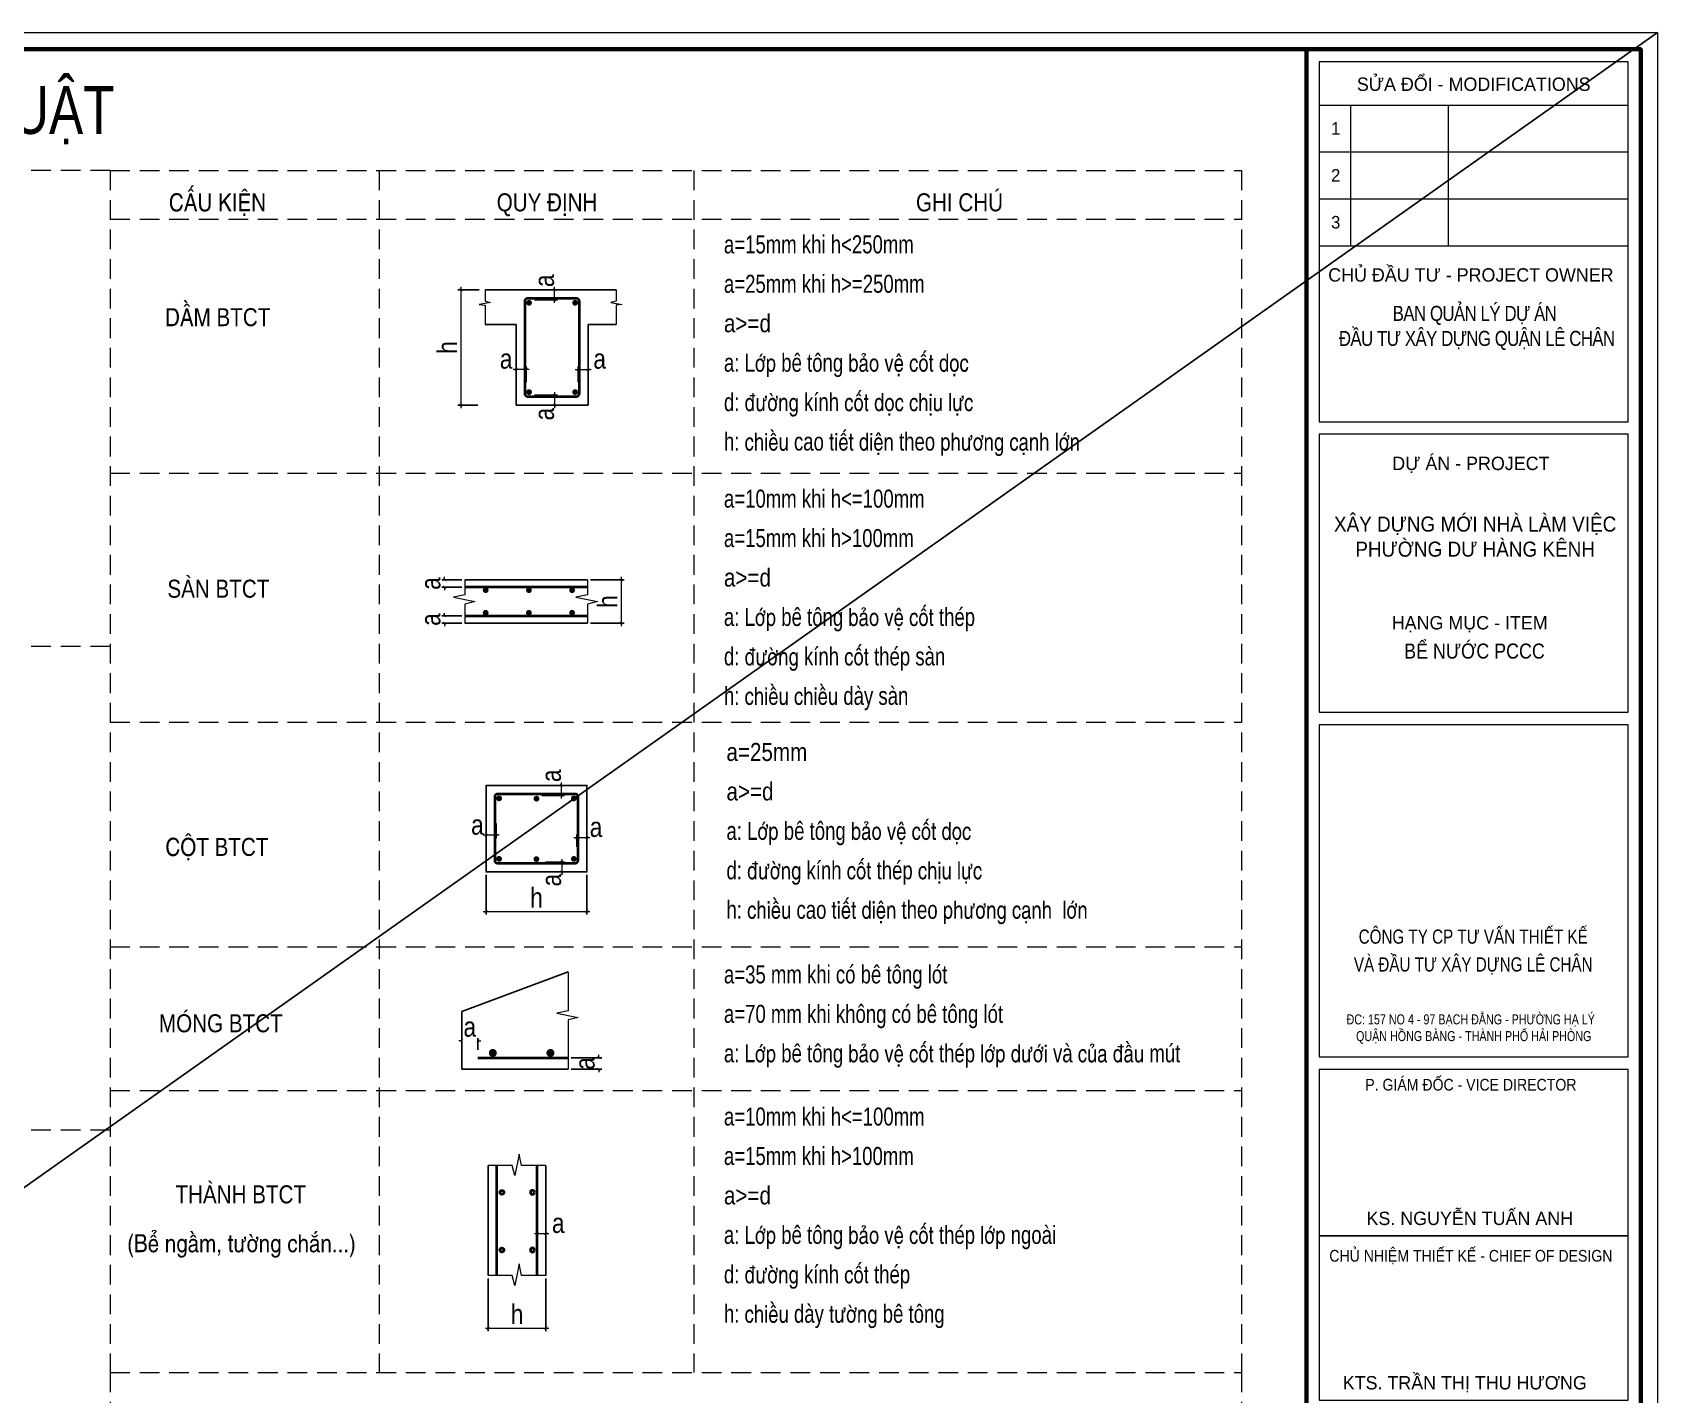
# Model space of a CAD drawing. Header units: millimetres. Extents: x 105214 to 359741, y -482084 to -322745.
# Drawn here: x 283597 to 324798, y -357279 to -322745 of the extents above; entities that cross this region are included whole.
import ezdxf
from ezdxf.enums import TextEntityAlignment as Align

# ---------------------------------------------------------------- set-up
doc = ezdxf.new("R2010")
doc.units = ezdxf.units.MM
doc.header["$LTSCALE"] = 20
doc.header["$MEASUREMENT"] = 0
doc.header["$PDMODE"] = 32
doc.linetypes.add('HIDDEN', pattern=[0.375, 0.25, -0.125])
doc.layers.get('Defpoints').update_dxf_attribs({"color": 1})
for name, color, linetype, lineweight in [('08. Net Text', 3, 'Continuous', 13), ('EG Dim', 8, 'Continuous', 15), ('EG Net dam2', 6, 'Continuous', 35), ('EG Net thay', 7, 'Continuous', 25), ('EG Text1', 3, 'Continuous', 20), ('EG Text2', 7, 'Continuous', 18), ('ISO', 153, 'Continuous', 13), ('LC MANH DUT', 35, 'HIDDEN', 5), ('LC Net dam2', 6, 'Continuous', 40), ('LC Net thay', 7, 'Continuous', 25), ('LC Text1', 3, 'Continuous', 20), ('Steel', 4, 'Continuous', 0)]:
    doc.layers.add(name, color=color, linetype=linetype, lineweight=lineweight)
doc.layers.add('KCS_Plotter', color=11, linetype='Continuous', plot=False)
doc.layers.add('Khungten_LCDI', color=7, linetype='Continuous')
doc.layers.add('NETCHINH', color=7, linetype='Continuous')
doc.styles.add('HELVECONDENSE', font='VHELVCN.TTF')
doc.styles.add('Khungten', font='VHAVAN.TTF', dxfattribs={"width": 0.9, "height": 5000})
doc.styles.add('KICH THUOC', font='VHELVCN.TTF')
doc.styles.add('STYLE3', font='VHHELS.TTF')
doc.styles.add('Text Khung Ten', font='VHAVAN.TTF')
doc.styles.add('Title', font='VHBLACK.TTF', dxfattribs={"width": 0.8})
doc.styles.add('VNAVANTH', font='VHAVANB.TTF', dxfattribs={"width": 0.6})
doc.dimstyles.new('TV 25', dxfattribs={"dimscale": 0, "dimtxt": 160, "dimasz": 75, "dimexe": 75, "dimexo": 75, "dimgap": 30, "dimtad": 1, "dimdec": 0, "dimlfac": 0.25, "dimzin": 0, "dimdsep": 46, "dimtxsty": 'KICH THUOC', "dimblk": 'ARCHTICK', "dimcen": 0.09, "dimdle": 75, "dimclrd": 256, "dimclre": 256, "dimclrt": 256, "dimadec": 0, "dimazin": 0, "dimtfac": 1, "dimtdec": 0, "dimtix": 1, "dimtofl": 0, "dimtmove": 2, "dimatfit": 3, "dimfxl": 1, "dimtolj": 1, "dimtzin": 0, "dimlwd": -1, "dimarcsym": 0})

# ---------------------------------------------------------------- blocks, each defined once
blk = doc.blocks.new('_ArchTick')
at = {"color": 0, "linetype": 'ByBlock', "const_width": 0.15}
blk.add_lwpolyline([(-0.5, -0.5), (0.5, 0.5)], dxfattribs=at)
blk = doc.blocks.new('*D80')
at = {"layer": 'Defpoints', "color": 0, "ltscale": 200, "transparency": 16777216}
for p in [(294998, -329270), (294460, -332192), (294961, -332192)]:
    blk.add_point(p, dxfattribs=at)
at = {"layer": 'EG Dim', "ltscale": 200, "transparency": 16777216}
blk.add_line((294460, -329195), (294460, -332267), dxfattribs=at)
at = {"layer": 'EG Dim', "lineweight": -2, "ltscale": 200, "transparency": 16777216}
for p, q in [((294923, -329270), (294385, -329270)), ((294886, -332192), (294385, -332192))]:
    blk.add_line(p, q, dxfattribs=at)
at = {"layer": 'EG Dim', "ltscale": 200, "transparency": 16777216, "xscale": 75, "yscale": 75, "zscale": 75}
for p, rotation in [((294460, -329270), 90), ((294460, -332192), 270)]:
    blk.add_blockref('_ArchTick', p, dxfattribs=dict(at, rotation=rotation))
at = {"layer": 'EG Dim', "ltscale": 200, "transparency": 16777216, "insert": (294110, -330731), "char_height": 500, "attachment_point": 5, "rotation": 90, "style": 'KICH THUOC'}
blk.add_mtext('\\A1;h', dxfattribs=at)
blk = doc.blocks.new('*D81')
at = {"layer": 'Defpoints', "color": 0, "ltscale": 200, "transparency": 16777216}
for p in [(296250, -329270), (296250, -329524), (296836, -329270)]:
    blk.add_point(p, dxfattribs=at)
at = {"layer": 'EG Dim', "ltscale": 200, "transparency": 16777216}
blk.add_line((296836, -329599), (296836, -329195), dxfattribs=at)
at = {"layer": 'EG Dim', "lineweight": -2, "ltscale": 200, "transparency": 16777216}
for p, q in [((296325, -329270), (296911, -329270)), ((296325, -329524), (296911, -329524))]:
    blk.add_line(p, q, dxfattribs=at)
at = {"layer": 'EG Dim', "ltscale": 200, "transparency": 16777216, "xscale": 75, "yscale": 75, "zscale": 75}
for p, rotation in [((296836, -329270), 90), ((296836, -329524), 270)]:
    blk.add_blockref('_ArchTick', p, dxfattribs=dict(at, rotation=rotation))
at = {"layer": 'EG Dim', "ltscale": 200, "transparency": 16777216, "insert": (296572, -329040), "char_height": 500, "attachment_point": 5, "rotation": 90, "style": 'KICH THUOC'}
blk.add_mtext('\\A1;a', dxfattribs=at)
blk = doc.blocks.new('*D82')
at = {"layer": 'Defpoints', "color": 0, "ltscale": 200, "transparency": 16777216}
for p in [(296250, -331938), (296250, -332192), (296836, -332192)]:
    blk.add_point(p, dxfattribs=at)
at = {"layer": 'EG Dim', "lineweight": -2, "ltscale": 200, "transparency": 16777216}
for p, q in [((296325, -331938), (296911, -331938)), ((296325, -332192), (296911, -332192))]:
    blk.add_line(p, q, dxfattribs=at)
at = {"layer": 'EG Dim', "ltscale": 200, "transparency": 16777216}
blk.add_line((296836, -331863), (296836, -332267), dxfattribs=at)
at = {"layer": 'EG Dim', "ltscale": 200, "transparency": 16777216, "xscale": 75, "yscale": 75, "zscale": 75}
for p, rotation in [((296836, -331938), 90), ((296836, -332192), 270)]:
    blk.add_blockref('_ArchTick', p, dxfattribs=dict(at, rotation=rotation))
at = {"layer": 'EG Dim', "ltscale": 200, "transparency": 16777216, "insert": (296572, -332422), "char_height": 500, "attachment_point": 5, "rotation": 90, "style": 'KICH THUOC'}
blk.add_mtext('\\A1;a', dxfattribs=at)
blk = doc.blocks.new('*D98')
at = {"layer": 'Defpoints', "color": 0, "ltscale": 200, "transparency": 16777216}
for p in [(295858, -331286), (295858, -331686), (296111, -331686)]:
    blk.add_point(p, dxfattribs=at)
at = {"layer": 'EG Dim', "lineweight": -2, "ltscale": 200, "transparency": 16777216}
for p, q in [((295858, -331611), (295858, -331211)), ((296111, -331611), (296111, -331211))]:
    blk.add_line(p, q, dxfattribs=at)
at = {"layer": 'EG Dim', "ltscale": 200, "transparency": 16777216}
blk.add_line((296186, -331286), (295783, -331286), dxfattribs=at)
at = {"layer": 'EG Dim', "ltscale": 200, "transparency": 16777216, "xscale": 75, "yscale": 75, "zscale": 75, "rotation": 180}
blk.add_blockref('_ArchTick', (295858, -331286), dxfattribs=at)
at = {"layer": 'EG Dim', "ltscale": 200, "transparency": 16777216, "xscale": 75, "yscale": 75, "zscale": 75}
blk.add_blockref('_ArchTick', (296111, -331286), dxfattribs=at)
at = {"layer": 'EG Dim', "ltscale": 200, "transparency": 16777216, "insert": (295606, -331022), "char_height": 500, "attachment_point": 5, "style": 'KICH THUOC'}
blk.add_mtext('\\A1;a', dxfattribs=at)
blk = doc.blocks.new('*D99')
at = {"layer": 'Defpoints', "color": 0, "ltscale": 200, "transparency": 16777216}
for p in [(297684, -331286), (297431, -331686), (297684, -331686)]:
    blk.add_point(p, dxfattribs=at)
at = {"layer": 'EG Dim', "lineweight": -2, "ltscale": 200, "transparency": 16777216}
for p, q in [((297431, -331611), (297431, -331211)), ((297684, -331611), (297684, -331211))]:
    blk.add_line(p, q, dxfattribs=at)
at = {"layer": 'EG Dim', "ltscale": 200, "transparency": 16777216}
blk.add_line((297356, -331286), (297759, -331286), dxfattribs=at)
at = {"layer": 'EG Dim', "ltscale": 200, "transparency": 16777216, "xscale": 75, "yscale": 75, "zscale": 75, "rotation": 180}
blk.add_blockref('_ArchTick', (297431, -331286), dxfattribs=at)
at = {"layer": 'EG Dim', "ltscale": 200, "transparency": 16777216, "xscale": 75, "yscale": 75, "zscale": 75}
blk.add_blockref('_ArchTick', (297684, -331286), dxfattribs=at)
at = {"layer": 'EG Dim', "ltscale": 200, "transparency": 16777216, "insert": (297977, -331022), "char_height": 500, "attachment_point": 5, "style": 'KICH THUOC'}
blk.add_mtext('\\A1;a', dxfattribs=at)
blk = doc.blocks.new('*D100')
at = {"layer": 'Defpoints', "color": 0, "ltscale": 200, "transparency": 16777216}
for p in [(294047, -336808), (294559, -336626), (294559, -336808)]:
    blk.add_point(p, dxfattribs=at)
at = {"layer": 'EG Dim', "ltscale": 200, "transparency": 16777216}
for p, q in [((294047, -336626), (294047, -336551)), ((294047, -336808), (294047, -336883))]:
    blk.add_line(p, q, dxfattribs=at)
at = {"layer": 'EG Dim', "lineweight": -2, "ltscale": 200, "transparency": 16777216}
for p, q in [((294484, -336626), (293972, -336626)), ((294484, -336808), (293972, -336808))]:
    blk.add_line(p, q, dxfattribs=at)
at = {"layer": 'EG Dim', "ltscale": 200, "transparency": 16777216, "xscale": 75, "yscale": 75, "zscale": 75}
for p, rotation in [((294047, -336626), 270), ((294047, -336808), 90)]:
    blk.add_blockref('_ArchTick', p, dxfattribs=dict(at, rotation=rotation))
at = {"layer": 'EG Dim', "ltscale": 200, "transparency": 16777216, "insert": (293692, -336717), "char_height": 500, "attachment_point": 5, "rotation": 90, "style": 'KICH THUOC'}
blk.add_mtext('\\A1;a', dxfattribs=at)
blk = doc.blocks.new('*D101')
at = {"layer": 'Defpoints', "color": 0, "ltscale": 200, "transparency": 16777216}
for p in [(294047, -337539), (294559, -337539), (294559, -337721)]:
    blk.add_point(p, dxfattribs=at)
at = {"layer": 'EG Dim', "lineweight": -2, "ltscale": 200, "transparency": 16777216}
for p, q in [((294484, -337539), (293972, -337539)), ((294484, -337721), (293972, -337721))]:
    blk.add_line(p, q, dxfattribs=at)
at = {"layer": 'EG Dim', "ltscale": 200, "transparency": 16777216}
for p, q in [((294047, -337539), (294047, -337464)), ((294047, -337721), (294047, -337796))]:
    blk.add_line(p, q, dxfattribs=at)
at = {"layer": 'EG Dim', "ltscale": 200, "transparency": 16777216, "xscale": 75, "yscale": 75, "zscale": 75}
for p, rotation in [((294047, -337539), 270), ((294047, -337721), 90)]:
    blk.add_blockref('_ArchTick', p, dxfattribs=dict(at, rotation=rotation))
at = {"layer": 'EG Dim', "ltscale": 200, "transparency": 16777216, "insert": (293692, -337630), "char_height": 500, "attachment_point": 5, "rotation": 90, "style": 'KICH THUOC'}
blk.add_mtext('\\A1;a', dxfattribs=at)
blk = doc.blocks.new('*D102')
at = {"layer": 'Defpoints', "color": 0, "ltscale": 200, "transparency": 16777216}
for p in [(297667, -336626), (297667, -337721), (298524, -337721)]:
    blk.add_point(p, dxfattribs=at)
at = {"layer": 'EG Dim', "ltscale": 200, "transparency": 16777216}
blk.add_line((298524, -336551), (298524, -337796), dxfattribs=at)
at = {"layer": 'EG Dim', "lineweight": -2, "ltscale": 200, "transparency": 16777216}
for p, q in [((297742, -336626), (298599, -336626)), ((297742, -337721), (298599, -337721))]:
    blk.add_line(p, q, dxfattribs=at)
at = {"layer": 'EG Dim', "ltscale": 200, "transparency": 16777216, "xscale": 75, "yscale": 75, "zscale": 75}
for p, rotation in [((298524, -336626), 90), ((298524, -337721), 270)]:
    blk.add_blockref('_ArchTick', p, dxfattribs=dict(at, rotation=rotation))
at = {"layer": 'EG Dim', "ltscale": 200, "transparency": 16777216, "insert": (298174, -337174), "char_height": 500, "attachment_point": 5, "rotation": 90, "style": 'KICH THUOC'}
blk.add_mtext('\\A1;h', dxfattribs=at)
blk = doc.blocks.new('*D103')
at = {"layer": 'Defpoints', "color": 0, "ltscale": 200, "transparency": 16777216}
for p in [(295099, -344027), (297655, -344027), (297655, -345031)]:
    blk.add_point(p, dxfattribs=at)
at = {"layer": 'EG Dim', "lineweight": -2, "ltscale": 200, "transparency": 16777216}
for p, q in [((295099, -344102), (295099, -345106)), ((297655, -344102), (297655, -345106))]:
    blk.add_line(p, q, dxfattribs=at)
at = {"layer": 'EG Dim', "ltscale": 200, "transparency": 16777216}
blk.add_line((295024, -345031), (297730, -345031), dxfattribs=at)
at = {"layer": 'EG Dim', "ltscale": 200, "transparency": 16777216, "xscale": 75, "yscale": 75, "zscale": 75, "rotation": 180}
blk.add_blockref('_ArchTick', (295099, -345031), dxfattribs=at)
at = {"layer": 'EG Dim', "ltscale": 200, "transparency": 16777216, "xscale": 75, "yscale": 75, "zscale": 75}
blk.add_blockref('_ArchTick', (297655, -345031), dxfattribs=at)
at = {"layer": 'EG Dim', "ltscale": 200, "transparency": 16777216, "insert": (296377, -344681), "char_height": 500, "attachment_point": 5, "style": 'KICH THUOC'}
blk.add_mtext('\\A1;h', dxfattribs=at)
blk = doc.blocks.new('*D104')
at = {"layer": 'Defpoints', "color": 0, "ltscale": 200, "transparency": 16777216}
for p in [(296437, -341836), (297012, -341836), (296437, -342090)]:
    blk.add_point(p, dxfattribs=at)
at = {"layer": 'EG Dim', "lineweight": -2, "ltscale": 200, "transparency": 16777216}
for p, q in [((296512, -341836), (297087, -341836)), ((296512, -342090), (297087, -342090))]:
    blk.add_line(p, q, dxfattribs=at)
at = {"layer": 'EG Dim', "ltscale": 200, "transparency": 16777216}
blk.add_line((297012, -342165), (297012, -341761), dxfattribs=at)
at = {"layer": 'EG Dim', "ltscale": 200, "transparency": 16777216, "xscale": 75, "yscale": 75, "zscale": 75}
for p, rotation in [((297012, -341836), 90), ((297012, -342090), 270)]:
    blk.add_blockref('_ArchTick', p, dxfattribs=dict(at, rotation=rotation))
at = {"layer": 'EG Dim', "ltscale": 200, "transparency": 16777216, "insert": (296748, -341590), "char_height": 500, "attachment_point": 5, "rotation": 90, "style": 'KICH THUOC'}
blk.add_mtext('\\A1;a', dxfattribs=at)
blk = doc.blocks.new('*D105')
at = {"layer": 'Defpoints', "color": 0, "ltscale": 200, "transparency": 16777216}
for p in [(296533, -343783), (296533, -344027), (297017, -344027)]:
    blk.add_point(p, dxfattribs=at)
at = {"layer": 'EG Dim', "lineweight": -2, "ltscale": 200, "transparency": 16777216}
for p, q in [((296608, -343783), (297092, -343783)), ((296608, -344027), (297092, -344027))]:
    blk.add_line(p, q, dxfattribs=at)
at = {"layer": 'EG Dim', "ltscale": 200, "transparency": 16777216}
blk.add_line((297017, -343708), (297017, -344102), dxfattribs=at)
at = {"layer": 'EG Dim', "ltscale": 200, "transparency": 16777216, "xscale": 75, "yscale": 75, "zscale": 75}
for p, rotation in [((297017, -343783), 90), ((297017, -344027), 270)]:
    blk.add_blockref('_ArchTick', p, dxfattribs=dict(at, rotation=rotation))
at = {"layer": 'EG Dim', "ltscale": 200, "transparency": 16777216, "insert": (296753, -344237), "char_height": 500, "attachment_point": 5, "rotation": 90, "style": 'KICH THUOC'}
blk.add_mtext('\\A1;a', dxfattribs=at)
blk = doc.blocks.new('*D106')
at = {"layer": 'Defpoints', "color": 0, "ltscale": 200, "transparency": 16777216}
for p in [(297655, -343158), (297399, -343466), (297655, -343466)]:
    blk.add_point(p, dxfattribs=at)
at = {"layer": 'EG Dim', "ltscale": 200, "transparency": 16777216}
blk.add_line((297324, -343158), (297730, -343158), dxfattribs=at)
at = {"layer": 'EG Dim', "lineweight": -2, "ltscale": 200, "transparency": 16777216}
for p, q in [((297399, -343391), (297399, -343083)), ((297655, -343391), (297655, -343083))]:
    blk.add_line(p, q, dxfattribs=at)
at = {"layer": 'EG Dim', "ltscale": 200, "transparency": 16777216, "xscale": 75, "yscale": 75, "zscale": 75, "rotation": 180}
blk.add_blockref('_ArchTick', (297399, -343158), dxfattribs=at)
at = {"layer": 'EG Dim', "ltscale": 200, "transparency": 16777216, "xscale": 75, "yscale": 75, "zscale": 75}
blk.add_blockref('_ArchTick', (297655, -343158), dxfattribs=at)
at = {"layer": 'EG Dim', "ltscale": 200, "transparency": 16777216, "insert": (297885, -342895), "char_height": 500, "attachment_point": 5, "style": 'KICH THUOC'}
blk.add_mtext('\\A1;a', dxfattribs=at)
blk = doc.blocks.new('*D107')
at = {"layer": 'Defpoints', "color": 0, "ltscale": 200, "transparency": 16777216}
for p in [(295099, -342729), (295351, -342729), (295099, -343101)]:
    blk.add_point(p, dxfattribs=at)
at = {"layer": 'EG Dim', "ltscale": 200, "transparency": 16777216}
blk.add_line((295426, -343101), (295024, -343101), dxfattribs=at)
at = {"layer": 'EG Dim', "lineweight": -2, "ltscale": 200, "transparency": 16777216}
for p, q in [((295099, -342804), (295099, -343176)), ((295351, -342804), (295351, -343176))]:
    blk.add_line(p, q, dxfattribs=at)
at = {"layer": 'EG Dim', "ltscale": 200, "transparency": 16777216, "xscale": 75, "yscale": 75, "zscale": 75, "rotation": 180}
blk.add_blockref('_ArchTick', (295099, -343101), dxfattribs=at)
at = {"layer": 'EG Dim', "ltscale": 200, "transparency": 16777216, "xscale": 75, "yscale": 75, "zscale": 75}
blk.add_blockref('_ArchTick', (295351, -343101), dxfattribs=at)
at = {"layer": 'EG Dim', "ltscale": 200, "transparency": 16777216, "insert": (294877, -342837), "char_height": 500, "attachment_point": 5, "style": 'KICH THUOC'}
blk.add_mtext('\\A1;a', dxfattribs=at)
blk = doc.blocks.new('*D108')
at = {"layer": 'Defpoints', "color": 0, "ltscale": 200, "transparency": 16777216}
for p in [(294479, -348315), (294479, -348613), (294891, -348613)]:
    blk.add_point(p, dxfattribs=at)
at = {"layer": 'EG Dim', "ltscale": 200, "transparency": 16777216}
for p, q in [((294479, -348315), (294404, -348315)), ((294891, -348315), (294966, -348315))]:
    blk.add_line(p, q, dxfattribs=at)
at = {"layer": 'EG Dim', "lineweight": -2, "ltscale": 200, "transparency": 16777216}
for p, q in [((294479, -348538), (294479, -348240)), ((294891, -348538), (294891, -348240))]:
    blk.add_line(p, q, dxfattribs=at)
at = {"layer": 'EG Dim', "ltscale": 200, "transparency": 16777216, "xscale": 75, "yscale": 75, "zscale": 75}
blk.add_blockref('_ArchTick', (294479, -348315), dxfattribs=at)
at = {"layer": 'EG Dim', "ltscale": 200, "transparency": 16777216, "xscale": 75, "yscale": 75, "zscale": 75, "rotation": 180}
blk.add_blockref('_ArchTick', (294891, -348315), dxfattribs=at)
at = {"layer": 'EG Dim', "ltscale": 200, "transparency": 16777216, "insert": (294685, -347960), "char_height": 500, "attachment_point": 5, "style": 'KICH THUOC'}
blk.add_mtext('\\A1;a', dxfattribs=at)
blk = doc.blocks.new('*D109')
at = {"layer": 'Defpoints', "color": 0, "ltscale": 200, "transparency": 16777216}
for p in [(297180, -348740), (297180, -349032), (297957, -349032)]:
    blk.add_point(p, dxfattribs=at)
at = {"layer": 'EG Dim', "lineweight": -2, "ltscale": 200, "transparency": 16777216}
for p, q in [((297255, -348740), (298032, -348740)), ((297255, -349032), (298032, -349032))]:
    blk.add_line(p, q, dxfattribs=at)
at = {"layer": 'EG Dim', "ltscale": 200, "transparency": 16777216}
for p, q in [((297957, -348740), (297957, -348665)), ((297957, -349032), (297957, -349107))]:
    blk.add_line(p, q, dxfattribs=at)
at = {"layer": 'EG Dim', "ltscale": 200, "transparency": 16777216, "xscale": 75, "yscale": 75, "zscale": 75}
for p, rotation in [((297957, -348740), 270), ((297957, -349032), 90)]:
    blk.add_blockref('_ArchTick', p, dxfattribs=dict(at, rotation=rotation))
at = {"layer": 'EG Dim', "ltscale": 200, "transparency": 16777216, "insert": (297602, -348886), "char_height": 500, "attachment_point": 5, "rotation": 90, "style": 'KICH THUOC'}
blk.add_mtext('\\A1;a', dxfattribs=at)
blk = doc.blocks.new('*D110')
at = {"layer": 'Defpoints', "color": 0, "ltscale": 200, "transparency": 16777216}
for p in [(295154, -354260), (296615, -354260), (296615, -355595)]:
    blk.add_point(p, dxfattribs=at)
at = {"layer": 'EG Dim', "lineweight": -2, "ltscale": 200, "transparency": 16777216}
for p, q in [((295154, -354335), (295154, -355670)), ((296615, -354335), (296615, -355670))]:
    blk.add_line(p, q, dxfattribs=at)
at = {"layer": 'EG Dim', "ltscale": 200, "transparency": 16777216}
blk.add_line((295079, -355595), (296690, -355595), dxfattribs=at)
at = {"layer": 'EG Dim', "ltscale": 200, "transparency": 16777216, "xscale": 75, "yscale": 75, "zscale": 75, "rotation": 180}
blk.add_blockref('_ArchTick', (295154, -355595), dxfattribs=at)
at = {"layer": 'EG Dim', "ltscale": 200, "transparency": 16777216, "xscale": 75, "yscale": 75, "zscale": 75}
blk.add_blockref('_ArchTick', (296615, -355595), dxfattribs=at)
at = {"layer": 'EG Dim', "ltscale": 200, "transparency": 16777216, "insert": (295884, -355245), "char_height": 500, "attachment_point": 5, "style": 'KICH THUOC'}
blk.add_mtext('\\A1;h', dxfattribs=at)
blk = doc.blocks.new('*D111')
at = {"layer": 'Defpoints', "color": 0, "ltscale": 200, "transparency": 16777216}
for p in [(296396, -352868), (296615, -352868), (296615, -353199)]:
    blk.add_point(p, dxfattribs=at)
at = {"layer": 'EG Dim', "lineweight": -2, "ltscale": 200, "transparency": 16777216}
for p, q in [((296396, -352943), (296396, -353274)), ((296615, -352943), (296615, -353274))]:
    blk.add_line(p, q, dxfattribs=at)
at = {"layer": 'EG Dim', "ltscale": 200, "transparency": 16777216}
blk.add_line((296321, -353199), (296690, -353199), dxfattribs=at)
at = {"layer": 'EG Dim', "ltscale": 200, "transparency": 16777216, "xscale": 75, "yscale": 75, "zscale": 75, "rotation": 180}
blk.add_blockref('_ArchTick', (296396, -353199), dxfattribs=at)
at = {"layer": 'EG Dim', "ltscale": 200, "transparency": 16777216, "xscale": 75, "yscale": 75, "zscale": 75}
blk.add_blockref('_ArchTick', (296615, -353199), dxfattribs=at)
at = {"layer": 'EG Dim', "ltscale": 200, "transparency": 16777216, "insert": (296928, -352936), "char_height": 500, "attachment_point": 5, "style": 'KICH THUOC'}
blk.add_mtext('\\A1;a', dxfattribs=at)
blk = doc.blocks.new('lcdi fix')
at = {"layer": 'Defpoints', "lineweight": 0}
blk.add_lwpolyline([(-1200, -14850), (-1200, 14850), (40800, 14850), (40800, -14850)], close=True, dxfattribs=at)
at = {"layer": 'Khungten_LCDI', "color": 5, "lineweight": 60}
blk.add_line((36600, 14650), (36600, -14650), dxfattribs=at)
at = {"layer": 'Khungten_LCDI', "color": 5, "lineweight": 25}
blk.add_line((40600, -14650), (40600, 14650), dxfattribs=at)
at = {"layer": 'Khungten_LCDI', "color": 9, "lineweight": 15}
for p, q in [((36750, 13981), (40450, 13981)), ((37123, 13981), (37123, 12297)), ((38293, 13981), (38293, 12297)), ((36750, 13420), (40450, 13420)), ((36750, 12858), (40450, 12858)), ((36750, 12297), (40450, 12297))]:
    blk.add_line(p, q, dxfattribs=at)
at = {"layer": 'Khungten_LCDI', "color": 5, "lineweight": 60}
blk.add_lwpolyline([(0, -14650), (0, 14650), (40600, 14650), (40600, -14650)], close=True, dxfattribs=at)
at = {"layer": 'Khungten_LCDI', "color": 9, "lineweight": 15}
for points in [[(36750, 10190), (40450, 10190), (40450, 14500), (36750, 14500)], [(36750, 6712), (40450, 6712), (40450, 10040), (36750, 10040)], [(36750, 2587), (40450, 2587), (40450, 6562), (36750, 6562)], [(36750, 446), (40450, 446), (40450, 2437), (36750, 2437)], [(36750, -1522), (40450, -1522), (40450, 446), (36750, 446)]]:
    blk.add_lwpolyline(points, close=True, dxfattribs=at)
at = {"color": 7}
for s, style, p in [('söa ®æi - modifications', 'Khungten', (38600, 14151)), ('chñ ®Çu t\xad - project owner', 'Khungten', (38566, 11868)), ('dù ¸n - project', 'Khungten', (38566, 9612)), ('h¹ng môc - item', 'Khungten', (38552, 7704)), ('ks. nguyÔn tuÊn anh', 'VNAVANTH', (38553, 574)), ('kts. trÇn thÞ thu h\xad¬ng', 'VNAVANTH', (38493, -1394))]:
    blk.add_text(s, height=160, dxfattribs=dict(at, style=style)).set_placement(p, align=Align.CENTER)
for s, height, style, width, p in [('c«ng ty cp t\xad vÊn thiÕt kÕ', 170, 'Title', 0.8, (38594, 3942)), ('vµ ®Çu t\xad x©y dùng lª ch©n', 170, 'Title', 0.8, (38594, 3609)), ('P. gi¸m ®èc - VICE director', 140, 'Khungten', 0.9, (38566, 2184)), ('chñ nhiÖm thiÕt kÕ - chief of design', 140, 'Khungten', 0.9, (38566, 136))]:
    blk.add_text(s, height=height, dxfattribs=dict(at, style=style, width=width)).set_placement(p, align=Align.CENTER)
at = {"color": 4, "char_height": 180, "attachment_point": 5, "style": 'Khungten'}
for s, insert, width in [('{\\f.VnArialH|b0|i0|c0|p34;\\W0.8;\\T0.95;Ban qu¶n lý dù\\fArial|b0|i0|c0|p34; \\f.VnArialH|b0|i0|c0|p34;¸n\\P ®Çu t\xad x©y dùng quËn L£ CH¢N}', (38609, 11313), 3350.41), ('{\\f.VnArialH|b0|i0|c0|p34;x©y dùng MíI NHµ LµM VIÖC PH¦êNG D¦ HµNG K£NH}', (38617, 8814), 3808.76), ('{\\f.VnArialH|b0|i0|c0|p34;\\W0.85;bÓ n\xadíc pccc}', (38609, 7444), 3815.43)]:
    blk.add_mtext(s, dxfattribs=dict(at, insert=insert, width=width))
at = {"color": 7, "insert": (38600, 3096), "char_height": 120, "attachment_point": 2, "style": 'Khungten'}
blk.add_mtext_dynamic_manual_height_columns('{\\W0.8;®c: 157 no 4 - 97 b¹ch ®»ng - ph\xadêng h¹ lý   quËn hång bµng - thµnh phè h¶i phßng} ', width=3421.65, gutter_width=25, heights=[0], dxfattribs=at)
at = {"color": 7, "style": 'Khungten', "width": 0.8}
for tag, p in [('REVISION', (39499, -10746)), ('NGAYHT', (39546, -11609))]:
    blk.add_attdef(tag, text='', height=200, dxfattribs=at).set_placement(p, align=Align.CENTER)
at = {"layer": '08. Net Text', "color": 7, "style": 'Text Khung Ten'}
blk.add_text('1', height=150, dxfattribs=at).set_placement((36892, 13627))
at = {"layer": '08. Net Text', "color": 7, "ltscale": 2, "style": 'Text Khung Ten'}
for s, p in [('2', (36892, 13065)), ('3', (36892, 12504))]:
    blk.add_text(s, height=150, dxfattribs=at).set_placement(p)
at = {"layer": 'LC Text1', "style": 'Title', "width": 1.485915}
for tag, p, p2 in [('TENBANVE1', (36913, -8886), (40339, -8886)), ('TENBANVE2', (36913, -9562), (40339, -9562))]:
    blk.add_attdef(tag, text='', height=250, dxfattribs=at).set_placement(p, p2, align=Align.FIT)
at = {"layer": 'LC Text1', "style": 'Title', "width": 0.7}
blk.add_attdef('SOBANVE', text='', height=250, dxfattribs=at).set_placement((39562, -13896), align=Align.CENTER)

msp = doc.modelspace()

# ---------------------------------------------------------------- linework, layer by layer
at = {"layer": 'EG Net dam2'}
msp.add_line((294891.2, -348739.7), (297179.8, -348739.7), dxfattribs=at)
for points in [[(296150.3, -331972.4), (297392, -331972.4, 0.4142136), (297465, -331899.4), (297465, -329562.2, 0.4142136), (297392, -329489.1), (296150.3, -329489.1, 0.4142136), (296077.3, -329562.2), (296077.3, -331899.4, 0.4142136)], [(295391, -343807.7), (297359.4, -343807.7, 0.4142136), (297432.4, -343734.7), (297432.4, -342127.8, 0.4142136), (297359.4, -342054.8), (295391, -342054.8, 0.4142136), (295317.9, -342127.8), (295317.9, -343734.7, 0.4142136)], [(295446.6, -352154.5, -1), (295548.9, -352154.5, -1)], [(296322.2, -352154.5, 1), (296220, -352154.5, 1)], [(295446.6, -353615.3, -1), (295548.9, -353615.3, -1)], [(296322.2, -353615.3, 1), (296220, -353615.3, 1)]]:
    msp.add_lwpolyline(points, format="xyb", close=True, dxfattribs=at)
for points in [[(297666.8, -336808.3), (294558.9, -336808.3)], [(294558.9, -337538.7), (297666.8, -337538.7)], [(295373.1, -354260.2), (295373.1, -351475.1)], [(296395.7, -354260.2), (296395.7, -351475.1)]]:
    msp.add_lwpolyline(points, dxfattribs=at)
at = {"layer": 'EG Net thay'}
for p, q in [((295858.1, -329270), (295074.9, -329270)), ((297684.1, -329270), (298395.4, -329270)), ((295858.1, -330146.5), (295074.9, -330146.5)), ((297684.1, -330146.5), (298395.4, -330146.5)), ((294558.9, -336625.7), (297666.8, -336625.7)), ((294558.9, -337721.3), (297666.8, -337721.3)), ((297179.8, -346558.3), (294479, -347571.1)), ((294479, -349031.8), (297179.8, -349031.8))]:
    msp.add_line(p, q, dxfattribs=at)
at = {"layer": 'EG Net thay', "ltscale": 2}
msp.add_line((294479, -347571.1), (294479, -349031.8), dxfattribs=at)
at = {"layer": 'EG Net thay'}
for points in [[(297684.1, -329270), (295858.1, -329270)], [(295858.1, -330146.5), (295858.1, -332191.6), (297684.1, -332191.6), (297684.1, -330146.5)], [(295098.8, -341835.7), (295098.8, -344026.8), (297655.2, -344026.8), (297655.2, -341835.7)], [(295154, -354260.2), (295154, -351475.1)], [(296614.8, -354260.2), (296614.8, -351475.1)]]:
    msp.add_lwpolyline(points, dxfattribs=at)
at = {"layer": 'ISO', "ltscale": 2}
for p, q in [((295208.2, -329593.5), (294922.3, -329640.2)), ((295074.9, -329270), (295074.9, -329560.6)), ((295074.9, -329560.6), (295208.2, -329593.5)), ((298395.4, -329560.6), (298262.1, -329593.5)), ((298262.1, -329593.5), (298548, -329640.2)), ((298395.4, -329270), (298395.4, -329560.6)), ((294922.3, -329640.2), (295074.9, -329658.4)), ((295074.9, -329658.4), (295074.9, -330146.5)), ((298548, -329640.2), (298395.4, -329658.4)), ((298395.4, -329658.4), (298395.4, -330146.5))]:
    msp.add_line(p, q, dxfattribs=at)
at = {"layer": 'ISO'}
for points in [[(294558.9, -336625.7), (294558.9, -337005), (294267.3, -337061.4), (294813.9, -337175.6), (294558.9, -337237.7), (294558.9, -337721.3)], [(297666.8, -336625.7), (297666.8, -337005), (297375.2, -337061.4), (297921.8, -337175.6), (297666.8, -337237.7), (297666.8, -337721.3)], [(297179.8, -346558.3), (297179.8, -347550.2), (296888.1, -347606.6), (297434.8, -347720.8), (297179.8, -347782.9), (297179.8, -349031.8)], [(296614.8, -351475.1), (295993.2, -351475.1), (295936.8, -351183.4), (295822.7, -351730.1), (295760.5, -351475.1), (295154, -351475.1)], [(296614.8, -354260.2), (295993.2, -354260.2), (295936.8, -353968.5), (295822.7, -354515.1), (295760.5, -354260.2), (295154, -354260.2)]]:
    msp.add_lwpolyline(points, dxfattribs=at)
at = {"layer": 'KCS_Plotter'}
msp.add_line((235840.7, -385651), (324798.2, -322745.4), dxfattribs=at)
at = {"layer": 'LC MANH DUT', "lineweight": 0, "ltscale": 100}
for p, q in [((285564.4, -326242.4), (240344.4, -326242.4)), ((285564.4, -338313.3), (240344.4, -338313.3)), ((285564.4, -350580.8), (240344.4, -350580.8)), ((285564.4, -356718.4), (285564.4, -385227.4)), ((314254.5, -356718.4), (314254.5, -385227.4))]:
    msp.add_line(p, q, dxfattribs=at)
for points in [[(285564.4, -326242.4), (314254.5, -326242.4)], [(285564.4, -326242.4), (285564.4, -356718.4)], [(292383.5, -326242.4), (292383.5, -356718.4)], [(300364.2, -326242.4), (300364.2, -356718.4)], [(314254.5, -326242.4), (314254.5, -356718.4)], [(285564.4, -327481.3), (314254.5, -327481.3)], [(285564.4, -333916.6), (314254.5, -333916.6)], [(285564.4, -340234), (314254.5, -340234)], [(285564.4, -345926.3), (314254.5, -345926.3)], [(285564.4, -349573), (314254.5, -349573)], [(285564.4, -356718.4), (314254.5, -356718.4)], [(285564.4, -356718.4), (314254.5, -356718.4)]]:
    msp.add_lwpolyline(points, dxfattribs=at)
at = {"layer": 'LC Net dam2', "const_width": 101}
for points in [[(295318.8, -348620.1, 1), (295217.8, -348620.1, 1)], [(296779.6, -348620.1, 1), (296678.5, -348620.1, 1)]]:
    msp.add_lwpolyline(points, format="xyb", close=True, dxfattribs=at)
at = {"layer": 'NETCHINH'}
msp.add_lwpolyline([(295098.8, -344026.8), (295098.8, -341835.7), (297655.2, -341835.7), (297655.2, -344026.8)], close=True, dxfattribs=at)
at = {"layer": 'Steel', "const_width": 73}
for points in [[(296150.3, -329598.7, 1), (296223.3, -329598.7, 1)], [(297392, -329598.7, -1), (297318.9, -329598.7, -1)], [(296150.3, -331862.9, -1), (296223.3, -331862.9, -1)], [(297392, -331862.9, 1), (297318.9, -331862.9, 1)], [(295050.9, -336884.9, -1), (295123.9, -336884.9, -1)], [(296146.5, -336884.9, -1), (296219.5, -336884.9, -1)], [(297242, -336884.9, -1), (297315.1, -336884.9, -1)], [(295050.9, -337458.3, 1), (295123.9, -337458.3, 1)], [(296146.5, -337458.3, 1), (296219.5, -337458.3, 1)], [(297242, -337458.3, 1), (297315.1, -337458.3, 1)], [(295391, -342164.3, 1), (295464, -342164.3, 1)], [(296338.3, -342171.4, 1), (296411.4, -342171.4, 1)], [(297359.4, -342164.3, -1), (297286.3, -342164.3, -1)], [(295391, -343698.1, -1), (295464, -343698.1, -1)], [(296338.3, -343705.2, -1), (296411.4, -343705.2, -1)], [(297359.4, -343698.1, 1), (297286.3, -343698.1, 1)]]:
    msp.add_lwpolyline(points, format="xyb", close=True, dxfattribs=at)

# ---------------------------------------------------------------- block references
at = {"layer": 'LC Net thay', "xscale": 2.118034286392266, "yscale": 2.118034286392266, "zscale": 2.118034286392266}
msp.add_blockref('lcdi fix', (238382.4, -354198.2), dxfattribs=at)

# ---------------------------------------------------------------- texts
at = {"layer": 'EG Text1', "style": 'STYLE3', "width": 0.8}
msp.add_text('quy c¸ch kü thuËt', height=1215, dxfattribs=at).set_placement((278852.4, -325316.8), align=Align.CENTER)
at = {"layer": 'EG Text2', "color": 7, "lineweight": 0, "style": 'HELVECONDENSE'}
for s, height, p in [('CAÁU KIEÄN', 456.49, (287056.6, -327279.9)), ('GHI CHUÙ', 456.49, (305997.2, -327279.9)), ('QUY ÑÒNH', 456.49, (295367, -327279.9)), ('DAÀM BTCT', 456.49, (286959, -330191.5)), ('a>=d', 456.49, (301128.4, -330345.8, 0)), ('SAØN BTCT', 456.49, (287016.9, -337075.9)), ('a>=d', 456.49, (301128.4, -336792.6)), ('a=25mm', 456.49, (301192.4, -341215.9)), ('a>=d', 456.49, (301192.4, -342215.9)), ('COÄT BTCT', 456.49, (286968, -343623.3)), ('MOÙNG BTCT', 456.49, (286803.3, -348094.7)), ('THAØNH BTCT', 456.489, (287221.4, -352432)), ('a>=d', 456.49, (301128.4, -352459.3, 0)), ('(Beå ngaàm, töôøng chaén...)', 456.489, (285996.3, -353670.9))]:
    msp.add_text(s, height=height, dxfattribs=at).set_placement(p)
at = {"layer": 'EG Text2', "color": 7, "lineweight": 0, "style": 'HELVECONDENSE', "width": 0.9}
for s, p in [('a=15mm khi h<250mm', (301128.4, -328345.8)), ('a=25mm khi h>=250mm', (301128.4, -329345.8)), ('a: Lôùp beâ toâng baûo veä coát doïc', (301128.4, -331345.8)), ('d: ñöôøng kính coát doïc chòu löïc', (301128.4, -332345.8)), ('h: chieàu cao tieát dieän theo phöông caïnh lôùn', (301128.4, -333345.8)), ('a=10mm khi h<=100mm', (301128.4, -334792.6)), ('a=15mm khi h>100mm', (301128.4, -335792.6)), ('a: Lôùp beâ toâng baûo veä coát theùp', (301128.4, -337792.6)), ('d: ñöôøng kính coát theùp saøn', (301128.4, -338792.6)), ('h: chieàu chieàu daøy saøn', (301128.4, -339792.6)), ('a: Lôùp beâ toâng baûo veä coát doïc', (301192.4, -343215.9)), ('d: ñöôøng kính coát theùp chòu löïc', (301192.4, -344215.9)), ('h: chieàu cao tieát dieän theo phöông caïnh  lôùn', (301192.4, -345215.9)), ('a=35 mm khi coù beâ toâng loùt', (301128.4, -346855.8)), ('a=70 mm khi khoâng coù beâ toâng loùt', (301128.4, -347855.8, 0)), ('a: Lôùp beâ toâng baûo veä coát theùp lôùp döôùi vaø cuûa ñaàu muùt', (301128.4, -348855.8, 0)), ('a=10mm khi h<=100mm', (301128.4, -350459.3, 0)), ('a=15mm khi h>100mm', (301128.4, -351459.3, 0)), ('a: Lôùp beâ toâng baûo veä coát theùp lôùp ngoaøi', (301128.4, -353459.3, 0)), ('d: ñöôøng kính coát theùp ', (301128.4, -354459.3, 0)), ('h: chieàu daøy töôøng beâ toâng', (301128.4, -355459.3, 0))]:
    msp.add_text(s, height=456.489, dxfattribs=at).set_placement(p)

# ---------------------------------------------------------------- dimensions: what is measured, and where the dimension line sits
at = {"layer": 'EG Dim', "ltscale": 200}
for base, p1, p2, angle, text, picture, middle in [((294459.9, -332191.6), (294998.1, -329270), (294960.9, -332191.6), 90, 'h', '*D80', (294109.9, -330730.8)), ((294047.4, -336808.3), (294558.9, -336625.7), (294558.9, -336808.3), 90, 'a', '*D100', (293692.1, -336717)), ((298523.6, -337721.3), (297666.8, -336625.7), (297666.8, -337721.3), 90, 'h', '*D102', (298173.6, -337173.5)), ((294047.4, -337538.7), (294558.9, -337721.3), (294558.9, -337538.7), 270, 'a', '*D101', (293692.1, -337630)), ((297957.4, -349031.8), (297179.8, -348739.7), (297179.8, -349031.8), 90, 'a', '*D109', (297602.1, -348885.8))]:
    dim = msp.add_linear_dim(base=base, p1=p1, p2=p2, angle=angle, text=text, dimstyle='TV 25', override={"dimscale": 1, "dimtxt": 500, "dimgap": 100}, dxfattribs=at)
    dim.commit()
    dim.dimension.update_dxf_attribs({"geometry": picture, "text_midpoint": middle})
for base, p1, p2, angle, picture, middle in [((296835.7, -329270), (296249.7, -329523.8), (296249.7, -329270), 90, '*D81', (296571.9, -329040)), ((297684.1, -331285.6), (297431.4, -331686.3), (297684.1, -331686.3), 180, '*D99', (297977.4, -331021.8)), ((296835.7, -332191.6), (296249.7, -331937.8), (296249.7, -332191.6), 270, '*D82', (296571.9, -332421.8)), ((297012.2, -341835.7), (296437.5, -342089.6), (296437.5, -341835.7), 90, '*D104', (296748.4, -341590.1)), ((297017.3, -344026.8), (296533, -343783), (296533, -344026.8), 90, '*D105', (296753.5, -344237.2))]:
    dim = msp.add_linear_dim(base=base, p1=p1, p2=p2, angle=angle, text='a', dimstyle='TV 25', override={"dimscale": 1, "dimtxt": 500, "dimgap": 100}, dxfattribs=at)
    dim.commit()
    dim.dimension.update_dxf_attribs({"geometry": picture, "text_midpoint": middle, "dimtype": 160})
for base, p1, p2, picture, middle in [((295858.1, -331285.6), (296110.8, -331686.3), (295858.1, -331686.3), '*D98', (295605.7, -331021.8)), ((295098.8, -343101.2), (295350.9, -342728.9), (295098.8, -342728.9), '*D107', (294877.2, -342837.4)), ((297655.2, -343158.4), (297399.2, -343466), (297655.2, -343466), '*D106', (297884.6, -342894.6)), ((296614.8, -353199.4), (296395.7, -352867.6), (296614.8, -352867.6), '*D111', (296927.5, -352935.6))]:
    dim = msp.add_linear_dim(base=base, p1=p1, p2=p2, text='a', dimstyle='TV 25', override={"dimscale": 1, "dimtxt": 500, "dimgap": 100}, dxfattribs=at)
    dim.commit()
    dim.dimension.update_dxf_attribs({"geometry": picture, "text_midpoint": middle, "dimtype": 160})
for base, p1, p2, text, picture, middle in [((297655.2, -345031), (295098.8, -344026.8), (297655.2, -344026.8), 'h', '*D103', (296377, -344681)), ((294479, -348315.3), (294891.2, -348613.1), (294479, -348613.1), 'a', '*D108', (294685.1, -347960)), ((296614.8, -355595.3), (295154, -354260.2), (296614.8, -354260.2), 'h', '*D110', (295884.4, -355245.3))]:
    dim = msp.add_linear_dim(base=base, p1=p1, p2=p2, text=text, dimstyle='TV 25', override={"dimscale": 1, "dimtxt": 500, "dimgap": 100}, dxfattribs=at)
    dim.commit()
    dim.dimension.update_dxf_attribs({"geometry": picture, "text_midpoint": middle})

doc.saveas('drawing.dxf')
